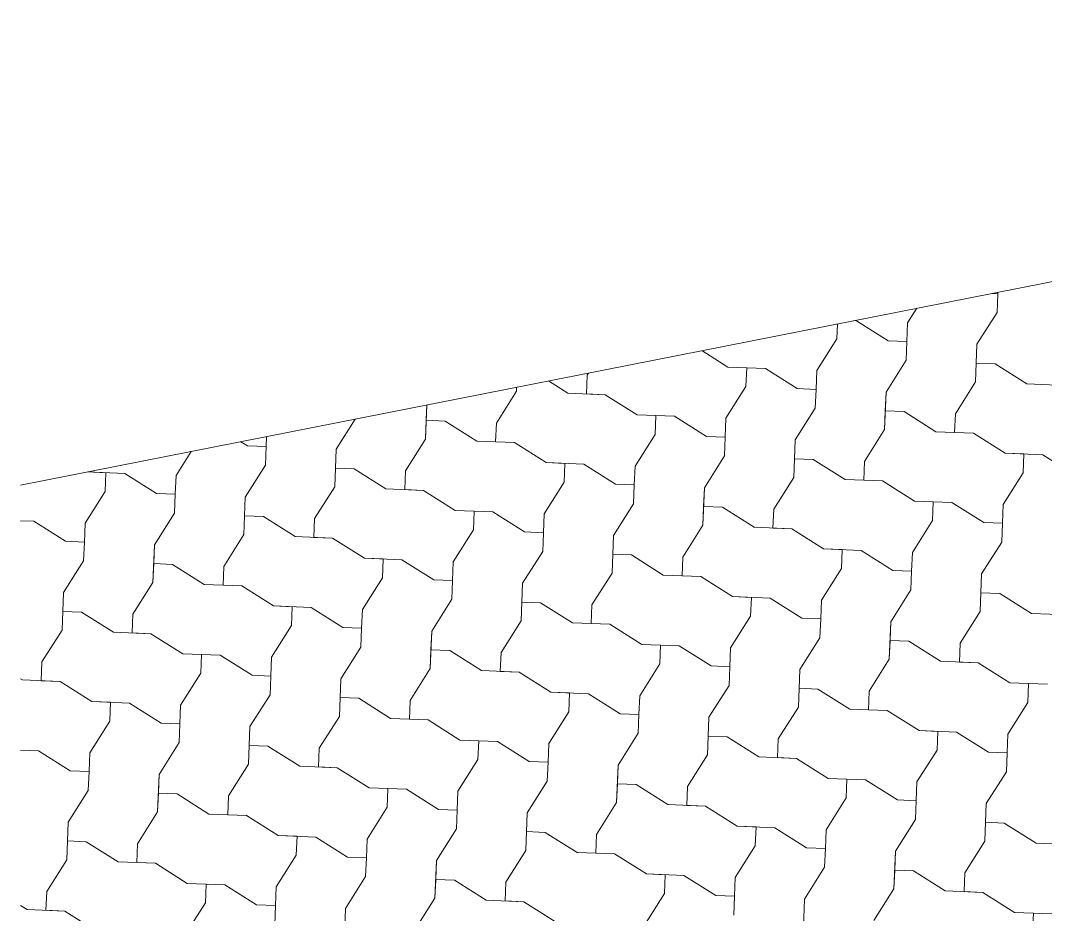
# Model space of a CAD drawing. Header units: metres. Extents: x -111189 to -108577, y -72951 to -72647.
# Drawn here: x -110746.651 to -110745.239, y -72944.934 to -72943.703 of the extents above; entities that cross this region are included whole.
import ezdxf

# ---------------------------------------------------------------- set-up
doc = ezdxf.new("R2010")
doc.units = ezdxf.units.M
doc.header["$MEASUREMENT"] = 0
doc.set_wipeout_variables(frame=1)
doc.linetypes.add('Dot & Dashed', pattern=[0.670278, 0.3175, -0.176389, 0, -0.176389])
doc.linetypes.add('Wipeout_Contour', pattern=[1, 0, -1])
doc.layers.add('Planta Piso -1_1_0', color=7, linetype='Continuous')
doc.layers.add('Planta Piso -1_1_02 - PASSEIOS', color=7, linetype='Continuous')

# ---------------------------------------------------------------- blocks, each defined once
blk = doc.blocks.new('*X139', base_point=(-110755.4355, -72968.689))
at = {"layer": 'Planta Piso -1_1_02 - PASSEIOS', "color": 253, "linetype": 'Continuous', "lineweight": 9, "ltscale": 1000}
for p, q in [((-110745.3135, -72944.079), (-110745.3046, -72944.0794)), ((-110745.3045, -72944.0773), (-110745.3046, -72944.0794)), ((-110745.3056, -72944.1052), (-110745.3046, -72944.0794)), ((-110745.3056, -72944.1052), (-110745.3046, -72944.0794)), ((-110745.4288, -72944.1193), (-110745.4161, -72944.0993)), ((-110745.3333, -72944.149), (-110745.3056, -72944.1052)), ((-110745.3333, -72944.149), (-110745.3056, -72944.1052)), ((-110745.5263, -72944.1414), (-110745.5255, -72944.1209)), ((-110745.5027, -72944.1164), (-110745.4994, -72944.1165)), ((-110745.4994, -72944.1165), (-110745.4557, -72944.1442)), ((-110745.4288, -72944.1193), (-110745.4298, -72944.1452)), ((-110745.5539, -72944.1851), (-110745.5263, -72944.1414)), ((-110745.4557, -72944.1442), (-110745.4298, -72944.1452)), ((-110745.4308, -72944.171), (-110745.4298, -72944.1452)), ((-110745.4308, -72944.171), (-110745.4298, -72944.1452)), ((-110745.3353, -72944.2007), (-110745.3333, -72944.149)), ((-110745.3333, -72944.149), (-110745.3343, -72944.1749)), ((-110745.7121, -72944.1577), (-110745.6763, -72944.1803)), ((-110745.7121, -72944.1577), (-110745.6763, -72944.1803)), ((-110745.4585, -72944.2148), (-110745.4308, -72944.171)), ((-110745.4585, -72944.2148), (-110745.4308, -72944.171)), ((-110745.3353, -72944.2007), (-110745.3343, -72944.1749)), ((-110745.3084, -72944.1759), (-110745.3343, -72944.1749)), ((-110745.3084, -72944.1759), (-110745.2647, -72944.2035)), ((-110745.8701, -72944.1916), (-110745.8711, -72944.2174)), ((-110745.8701, -72944.1916), (-110745.8711, -72944.2174)), ((-110745.8701, -72944.1916), (-110745.8682, -72944.1885)), ((-110745.8701, -72944.1916), (-110745.8682, -72944.1885)), ((-110745.6763, -72944.1803), (-110745.6505, -72944.1813)), ((-110745.6763, -72944.1803), (-110745.6246, -72944.1823)), ((-110745.6515, -72944.2072), (-110745.6505, -72944.1813)), ((-110745.6246, -72944.1823), (-110745.5808, -72944.21)), ((-110745.5539, -72944.1851), (-110745.555, -72944.211)), ((-110745.9237, -72944.1995), (-110745.897, -72944.2164)), ((-110745.363, -72944.2445), (-110745.3353, -72944.2007)), ((-110745.363, -72944.2445), (-110745.3353, -72944.2007)), ((-110745.2647, -72944.2035), (-110745.2129, -72944.2056)), ((-110745.9953, -72944.2574), (-110745.9677, -72944.2136)), ((-110745.9953, -72944.2574), (-110745.9677, -72944.2136)), ((-110745.9677, -72944.2136), (-110745.9674, -72944.2081)), ((-110745.9677, -72944.2136), (-110745.9674, -72944.2081)), ((-110745.897, -72944.2164), (-110745.8453, -72944.2185)), ((-110745.8453, -72944.2185), (-110745.8711, -72944.2174)), ((-110745.8453, -72944.2185), (-110745.8015, -72944.2461)), ((-110745.8453, -72944.2185), (-110745.8015, -72944.2461)), ((-110745.6791, -72944.2509), (-110745.6515, -72944.2072)), ((-110745.5808, -72944.21), (-110745.555, -72944.211)), ((-110745.556, -72944.2369), (-110745.555, -72944.211)), ((-110745.556, -72944.2369), (-110745.555, -72944.211)), ((-110745.4605, -72944.2665), (-110745.4585, -72944.2148)), ((-110745.4585, -72944.2148), (-110745.4595, -72944.2407)), ((-110746.0928, -72944.2794), (-110746.091, -72944.2325)), ((-110746.091, -72944.2325), (-110746.0918, -72944.2535)), ((-110745.8015, -72944.2461), (-110745.7756, -72944.2471)), ((-110745.8015, -72944.2461), (-110745.7498, -72944.2481)), ((-110745.7767, -72944.273), (-110745.7756, -72944.2471)), ((-110745.7498, -72944.2481), (-110745.706, -72944.2758)), ((-110745.5836, -72944.2806), (-110745.556, -72944.2369)), ((-110745.5836, -72944.2806), (-110745.556, -72944.2369)), ((-110745.4605, -72944.2665), (-110745.4595, -72944.2407)), ((-110745.4336, -72944.2417), (-110745.4595, -72944.2407)), ((-110745.4336, -72944.2417), (-110745.3898, -72944.2693)), ((-110745.363, -72944.2445), (-110745.364, -72944.2704)), ((-110745.363, -72944.2445), (-110745.364, -72944.2704)), ((-110746.216, -72944.2935), (-110746.1898, -72944.252)), ((-110746.216, -72944.2935), (-110746.1898, -72944.252)), ((-110746.0928, -72944.2794), (-110746.0918, -72944.2535)), ((-110746.0659, -72944.2546), (-110746.0918, -72944.2535)), ((-110746.0659, -72944.2546), (-110746.0222, -72944.2822)), ((-110745.9953, -72944.2574), (-110745.9963, -72944.2832)), ((-110745.9953, -72944.2574), (-110745.9963, -72944.2832)), ((-110745.6791, -72944.2509), (-110745.6801, -72944.2768)), ((-110746.3119, -72944.2762), (-110746.3125, -72944.2897)), ((-110745.8043, -72944.3167), (-110745.7767, -72944.273)), ((-110745.706, -72944.2758), (-110745.6801, -72944.2768)), ((-110745.6812, -72944.3027), (-110745.6801, -72944.2768)), ((-110745.6812, -72944.3027), (-110745.6801, -72944.2768)), ((-110745.4881, -72944.3103), (-110745.4605, -72944.2665)), ((-110745.4881, -72944.3103), (-110745.4605, -72944.2665)), ((-110745.3898, -72944.2693), (-110745.3381, -72944.2714)), ((-110745.3381, -72944.2714), (-110745.364, -72944.2704)), ((-110745.3381, -72944.2714), (-110745.2944, -72944.299)), ((-110745.3381, -72944.2714), (-110745.2944, -72944.299)), ((-110746.3471, -72944.2831), (-110746.3383, -72944.2886)), ((-110746.3383, -72944.2886), (-110746.3125, -72944.2897)), ((-110746.3135, -72944.3155), (-110746.3125, -72944.2897)), ((-110746.3135, -72944.3155), (-110746.3125, -72944.2897)), ((-110746.1205, -72944.3232), (-110746.0928, -72944.2794)), ((-110746.1205, -72944.3232), (-110746.0928, -72944.2794)), ((-110746.0222, -72944.2822), (-110745.9705, -72944.2843)), ((-110745.9705, -72944.2843), (-110745.9963, -72944.2832)), ((-110745.9705, -72944.2843), (-110745.9267, -72944.3119)), ((-110745.9705, -72944.2843), (-110745.9267, -72944.3119)), ((-110745.5857, -72944.3323), (-110745.5836, -72944.2806)), ((-110745.5836, -72944.2806), (-110745.5847, -72944.3065)), ((-110746.4366, -72944.3296), (-110746.4158, -72944.2967)), ((-110746.218, -72944.3452), (-110746.216, -72944.2935)), ((-110746.216, -72944.2935), (-110746.217, -72944.3194)), ((-110745.7088, -72944.3464), (-110745.6812, -72944.3027)), ((-110745.7088, -72944.3464), (-110745.6812, -72944.3027)), ((-110745.2944, -72944.299), (-110745.2685, -72944.3)), ((-110745.2944, -72944.299), (-110745.2426, -72944.3011)), ((-110745.2695, -72944.3259), (-110745.2685, -72944.3)), ((-110745.2426, -72944.3011), (-110745.1989, -72944.3287)), ((-110746.3411, -72944.3593), (-110746.3135, -72944.3155)), ((-110746.3411, -72944.3593), (-110746.3135, -72944.3155)), ((-110745.9267, -72944.3119), (-110745.9008, -72944.3129)), ((-110745.9267, -72944.3119), (-110745.875, -72944.3139)), ((-110745.9018, -72944.3388), (-110745.9008, -72944.3129)), ((-110745.875, -72944.3139), (-110745.8312, -72944.3416)), ((-110745.8043, -72944.3167), (-110745.8053, -72944.3426)), ((-110745.5857, -72944.3323), (-110745.5847, -72944.3065)), ((-110745.5588, -72944.3075), (-110745.5847, -72944.3065)), ((-110745.5588, -72944.3075), (-110745.515, -72944.3351)), ((-110745.4881, -72944.3103), (-110745.4892, -72944.3362)), ((-110745.4881, -72944.3103), (-110745.4892, -72944.3362)), ((-110746.5583, -72944.3248), (-110746.5331, -72944.3258)), ((-110746.5583, -72944.3248), (-110746.5073, -72944.3268)), ((-110746.5342, -72944.3517), (-110746.5331, -72944.3258)), ((-110746.5073, -72944.3268), (-110746.4635, -72944.3545)), ((-110746.4366, -72944.3296), (-110746.4377, -72944.3555)), ((-110746.218, -72944.3452), (-110746.217, -72944.3194)), ((-110746.1911, -72944.3204), (-110746.217, -72944.3194)), ((-110746.1911, -72944.3204), (-110746.1474, -72944.348)), ((-110746.1205, -72944.3232), (-110746.1215, -72944.349)), ((-110746.1205, -72944.3232), (-110746.1215, -72944.349)), ((-110745.6133, -72944.3761), (-110745.5857, -72944.3323)), ((-110745.6133, -72944.3761), (-110745.5857, -72944.3323)), ((-110745.2972, -72944.3697), (-110745.2695, -72944.3259)), ((-110746.2456, -72944.389), (-110746.218, -72944.3452)), ((-110746.2456, -72944.389), (-110746.218, -72944.3452)), ((-110745.9295, -72944.3825), (-110745.9018, -72944.3388)), ((-110745.8312, -72944.3416), (-110745.8053, -72944.3426)), ((-110745.8064, -72944.3685), (-110745.8053, -72944.3426)), ((-110745.8064, -72944.3685), (-110745.8053, -72944.3426)), ((-110745.7109, -72944.3982), (-110745.7088, -72944.3464)), ((-110745.7088, -72944.3464), (-110745.7098, -72944.3723)), ((-110745.515, -72944.3351), (-110745.4633, -72944.3372)), ((-110745.4633, -72944.3372), (-110745.4892, -72944.3362)), ((-110745.4633, -72944.3372), (-110745.4195, -72944.3648)), ((-110745.4633, -72944.3372), (-110745.4195, -72944.3648)), ((-110746.5618, -72944.3954), (-110746.5342, -72944.3517)), ((-110746.4635, -72944.3545), (-110746.4377, -72944.3555)), ((-110746.4387, -72944.3813), (-110746.4377, -72944.3555)), ((-110746.4387, -72944.3813), (-110746.4377, -72944.3555)), ((-110746.3432, -72944.411), (-110746.3411, -72944.3593)), ((-110746.3411, -72944.3593), (-110746.3422, -72944.3852)), ((-110746.1474, -72944.348), (-110746.0956, -72944.3501)), ((-110746.0956, -72944.3501), (-110746.1215, -72944.349)), ((-110746.0956, -72944.3501), (-110746.0519, -72944.3777)), ((-110746.0956, -72944.3501), (-110746.0519, -72944.3777)), ((-110745.834, -72944.4122), (-110745.8064, -72944.3685)), ((-110745.834, -72944.4122), (-110745.8064, -72944.3685)), ((-110745.7109, -72944.3982), (-110745.7098, -72944.3723)), ((-110745.684, -72944.3733), (-110745.7098, -72944.3723)), ((-110745.684, -72944.3733), (-110745.6402, -72944.4009)), ((-110745.4195, -72944.3648), (-110745.3937, -72944.3659)), ((-110745.4195, -72944.3648), (-110745.3678, -72944.3669)), ((-110745.3947, -72944.3917), (-110745.3937, -72944.3659)), ((-110745.3678, -72944.3669), (-110745.324, -72944.3945)), ((-110745.2972, -72944.3697), (-110745.2982, -72944.3955)), ((-110746.4663, -72944.4251), (-110746.4387, -72944.3813)), ((-110746.4663, -72944.4251), (-110746.4387, -72944.3813)), ((-110746.3432, -72944.411), (-110746.3422, -72944.3852)), ((-110746.3163, -72944.3862), (-110746.3422, -72944.3852)), ((-110746.3163, -72944.3862), (-110746.2725, -72944.4138)), ((-110746.2456, -72944.389), (-110746.2467, -72944.4148)), ((-110746.2456, -72944.389), (-110746.2467, -72944.4148)), ((-110746.0519, -72944.3777), (-110746.026, -72944.3787)), ((-110746.0519, -72944.3777), (-110746.0001, -72944.3798)), ((-110746.027, -72944.4046), (-110746.026, -72944.3787)), ((-110746.0001, -72944.3798), (-110745.9564, -72944.4074)), ((-110745.9295, -72944.3825), (-110745.9305, -72944.4084)), ((-110745.6133, -72944.3761), (-110745.6143, -72944.402)), ((-110745.6133, -72944.3761), (-110745.6143, -72944.402)), ((-110746.6508, -72944.3919), (-110746.6325, -72944.3926)), ((-110746.6325, -72944.3926), (-110746.5887, -72944.4203)), ((-110746.5618, -72944.3954), (-110746.5628, -72944.4213)), ((-110745.7385, -72944.4419), (-110745.7109, -72944.3982)), ((-110745.7385, -72944.4419), (-110745.7109, -72944.3982)), ((-110745.6402, -72944.4009), (-110745.5885, -72944.403)), ((-110745.5885, -72944.403), (-110745.6143, -72944.402)), ((-110745.5885, -72944.403), (-110745.5447, -72944.4306)), ((-110745.5885, -72944.403), (-110745.5447, -72944.4306)), ((-110745.4223, -72944.4355), (-110745.3947, -72944.3917)), ((-110745.324, -72944.3945), (-110745.2982, -72944.3955)), ((-110745.2992, -72944.4214), (-110745.2982, -72944.3955)), ((-110745.2992, -72944.4214), (-110745.2982, -72944.3955)), ((-110746.3708, -72944.4548), (-110746.3432, -72944.411)), ((-110746.3708, -72944.4548), (-110746.3432, -72944.411)), ((-110746.2725, -72944.4138), (-110746.2208, -72944.4159)), ((-110746.2208, -72944.4159), (-110746.2467, -72944.4148)), ((-110746.2208, -72944.4159), (-110746.177, -72944.4435)), ((-110746.2208, -72944.4159), (-110746.177, -72944.4435)), ((-110746.0547, -72944.4484), (-110746.027, -72944.4046)), ((-110745.9564, -72944.4074), (-110745.9305, -72944.4084)), ((-110745.9315, -72944.4343), (-110745.9305, -72944.4084)), ((-110745.9315, -72944.4343), (-110745.9305, -72944.4084)), ((-110745.836, -72944.464), (-110745.834, -72944.4122)), ((-110745.834, -72944.4122), (-110745.835, -72944.4381)), ((-110746.5887, -72944.4203), (-110746.5628, -72944.4213)), ((-110746.5639, -72944.4471), (-110746.5628, -72944.4213)), ((-110746.5639, -72944.4471), (-110746.5628, -72944.4213)), ((-110746.4684, -72944.4768), (-110746.4663, -72944.4251)), ((-110746.4663, -72944.4251), (-110746.4673, -72944.451)), ((-110745.5447, -72944.4306), (-110745.5188, -72944.4317)), ((-110745.5447, -72944.4306), (-110745.493, -72944.4327)), ((-110745.5199, -72944.4575), (-110745.5188, -72944.4317)), ((-110745.3268, -72944.4652), (-110745.2992, -72944.4214)), ((-110745.3268, -72944.4652), (-110745.2992, -72944.4214)), ((-110746.177, -72944.4435), (-110746.1512, -72944.4445)), ((-110746.177, -72944.4435), (-110746.1253, -72944.4456)), ((-110746.1522, -72944.4704), (-110746.1512, -72944.4445)), ((-110746.1253, -72944.4456), (-110746.0815, -72944.4732)), ((-110745.9592, -72944.478), (-110745.9315, -72944.4343)), ((-110745.9592, -72944.478), (-110745.9315, -72944.4343)), ((-110745.836, -72944.464), (-110745.835, -72944.4381)), ((-110745.8092, -72944.4391), (-110745.835, -72944.4381)), ((-110745.8092, -72944.4391), (-110745.7654, -72944.4668)), ((-110745.7385, -72944.4419), (-110745.7395, -72944.4678)), ((-110745.7385, -72944.4419), (-110745.7395, -72944.4678)), ((-110745.493, -72944.4327), (-110745.4492, -72944.4603)), ((-110745.4223, -72944.4355), (-110745.4234, -72944.4613)), ((-110746.5915, -72944.4909), (-110746.5639, -72944.4471)), ((-110746.5915, -72944.4909), (-110746.5639, -72944.4471)), ((-110746.4684, -72944.4768), (-110746.4673, -72944.451)), ((-110746.4415, -72944.452), (-110746.4673, -72944.451)), ((-110746.4415, -72944.452), (-110746.3977, -72944.4796)), ((-110746.3708, -72944.4548), (-110746.3718, -72944.4807)), ((-110746.3708, -72944.4548), (-110746.3718, -72944.4807)), ((-110746.0547, -72944.4484), (-110746.0557, -72944.4742)), ((-110745.5475, -72944.5013), (-110745.5199, -72944.4575)), ((-110745.4492, -72944.4603), (-110745.4234, -72944.4613)), ((-110746.1798, -72944.5142), (-110746.1522, -72944.4704)), ((-110746.0815, -72944.4732), (-110746.0557, -72944.4742)), ((-110746.0567, -72944.5001), (-110746.0557, -72944.4742)), ((-110746.0567, -72944.5001), (-110746.0557, -72944.4742)), ((-110745.8637, -72944.5077), (-110745.836, -72944.464)), ((-110745.8637, -72944.5077), (-110745.836, -72944.464)), ((-110745.7654, -72944.4668), (-110745.7137, -72944.4688)), ((-110745.7137, -72944.4688), (-110745.7395, -72944.4678)), ((-110745.7137, -72944.4688), (-110745.6699, -72944.4964)), ((-110745.7137, -72944.4688), (-110745.6699, -72944.4964)), ((-110745.4244, -72944.4872), (-110745.4234, -72944.4613)), ((-110745.4244, -72944.4872), (-110745.4234, -72944.4613)), ((-110745.3289, -72944.5169), (-110745.3268, -72944.4652)), ((-110745.3268, -72944.4652), (-110745.3279, -72944.491)), ((-110746.496, -72944.5206), (-110746.4684, -72944.4768)), ((-110746.496, -72944.5206), (-110746.4684, -72944.4768)), ((-110746.3977, -72944.4796), (-110746.346, -72944.4817)), ((-110746.346, -72944.4817), (-110746.3718, -72944.4807)), ((-110746.346, -72944.4817), (-110746.3022, -72944.5093)), ((-110746.346, -72944.4817), (-110746.3022, -72944.5093)), ((-110745.9612, -72944.5298), (-110745.9592, -72944.478)), ((-110745.9592, -72944.478), (-110745.9602, -72944.5039)), ((-110745.452, -72944.531), (-110745.4244, -72944.4872)), ((-110745.452, -72944.531), (-110745.4244, -72944.4872)), ((-110746.5935, -72944.5426), (-110746.5915, -72944.4909)), ((-110746.5915, -72944.4909), (-110746.5925, -72944.5168)), ((-110746.0843, -72944.5438), (-110746.0567, -72944.5001)), ((-110746.0843, -72944.5438), (-110746.0567, -72944.5001)), ((-110745.6699, -72944.4964), (-110745.644, -72944.4975)), ((-110745.6699, -72944.4964), (-110745.6182, -72944.4985)), ((-110745.6451, -72944.5233), (-110745.644, -72944.4975)), ((-110745.6182, -72944.4985), (-110745.5744, -72944.5261)), ((-110745.5475, -72944.5013), (-110745.5485, -72944.5272)), ((-110745.3289, -72944.5169), (-110745.3279, -72944.491)), ((-110745.302, -72944.4921), (-110745.3279, -72944.491)), ((-110745.302, -72944.4921), (-110745.2582, -72944.5197)), ((-110746.5935, -72944.5426), (-110746.5925, -72944.5168)), ((-110746.5667, -72944.5178), (-110746.5925, -72944.5168)), ((-110746.3022, -72944.5093), (-110746.2764, -72944.5103)), ((-110746.3022, -72944.5093), (-110746.2505, -72944.5114)), ((-110746.2774, -72944.5362), (-110746.2764, -72944.5103)), ((-110746.2505, -72944.5114), (-110746.2067, -72944.539)), ((-110746.1798, -72944.5142), (-110746.1809, -72944.54)), ((-110745.9612, -72944.5298), (-110745.9602, -72944.5039)), ((-110745.9343, -72944.5049), (-110745.9602, -72944.5039)), ((-110745.9343, -72944.5049), (-110745.8906, -72944.5326)), ((-110745.8637, -72944.5077), (-110745.8647, -72944.5336)), ((-110745.8637, -72944.5077), (-110745.8647, -72944.5336)), ((-110746.5667, -72944.5178), (-110746.5229, -72944.5454)), ((-110746.496, -72944.5206), (-110746.497, -72944.5465)), ((-110746.496, -72944.5206), (-110746.497, -72944.5465)), ((-110745.9888, -72944.5735), (-110745.9612, -72944.5298)), ((-110745.9888, -72944.5735), (-110745.9612, -72944.5298)), ((-110745.6727, -72944.5671), (-110745.6451, -72944.5233)), ((-110745.5744, -72944.5261), (-110745.5485, -72944.5272)), ((-110745.5496, -72944.553), (-110745.5485, -72944.5272)), ((-110745.5496, -72944.553), (-110745.5485, -72944.5272)), ((-110745.4541, -72944.5827), (-110745.452, -72944.531)), ((-110745.452, -72944.531), (-110745.453, -72944.5568)), ((-110745.3565, -72944.5607), (-110745.3289, -72944.5169)), ((-110745.3565, -72944.5607), (-110745.3289, -72944.5169)), ((-110745.2582, -72944.5197), (-110745.2065, -72944.5217)), ((-110746.6212, -72944.5864), (-110746.5935, -72944.5426)), ((-110746.6212, -72944.5864), (-110746.5935, -72944.5426)), ((-110746.305, -72944.58), (-110746.2774, -72944.5362)), ((-110746.2067, -72944.539), (-110746.1809, -72944.54)), ((-110746.1819, -72944.5659), (-110746.1809, -72944.54)), ((-110746.1819, -72944.5659), (-110746.1809, -72944.54)), ((-110746.0864, -72944.5956), (-110746.0843, -72944.5438)), ((-110746.0843, -72944.5438), (-110746.0854, -72944.5697)), ((-110745.8906, -72944.5326), (-110745.8388, -72944.5346)), ((-110745.8388, -72944.5346), (-110745.8647, -72944.5336)), ((-110745.8388, -72944.5346), (-110745.7951, -72944.5622)), ((-110745.8388, -72944.5346), (-110745.7951, -72944.5622)), ((-110746.5229, -72944.5454), (-110746.4712, -72944.5475)), ((-110746.4712, -72944.5475), (-110746.497, -72944.5465)), ((-110746.4712, -72944.5475), (-110746.4274, -72944.5751)), ((-110746.4712, -72944.5475), (-110746.4274, -72944.5751)), ((-110745.5772, -72944.5968), (-110745.5496, -72944.553)), ((-110745.5772, -72944.5968), (-110745.5496, -72944.553)), ((-110745.4541, -72944.5827), (-110745.453, -72944.5568)), ((-110745.4272, -72944.5579), (-110745.453, -72944.5568)), ((-110745.4272, -72944.5579), (-110745.3834, -72944.5855)), ((-110746.2095, -72944.6097), (-110746.1819, -72944.5659)), ((-110746.2095, -72944.6097), (-110746.1819, -72944.5659)), ((-110746.0864, -72944.5956), (-110746.0854, -72944.5697)), ((-110746.0595, -72944.5707), (-110746.0854, -72944.5697)), ((-110746.0595, -72944.5707), (-110746.0157, -72944.5984)), ((-110745.7951, -72944.5622), (-110745.7692, -72944.5633)), ((-110745.7951, -72944.5622), (-110745.7433, -72944.5643)), ((-110745.7702, -72944.5891), (-110745.7692, -72944.5633)), ((-110745.7433, -72944.5643), (-110745.6996, -72944.5919)), ((-110745.6727, -72944.5671), (-110745.6737, -72944.593)), ((-110745.3565, -72944.5607), (-110745.3575, -72944.5865)), ((-110745.3565, -72944.5607), (-110745.3575, -72944.5865)), ((-110746.6212, -72944.5864), (-110746.6222, -72944.6123)), ((-110746.6212, -72944.5864), (-110746.6222, -72944.6123)), ((-110746.4274, -72944.5751), (-110746.4015, -72944.5761)), ((-110746.4274, -72944.5751), (-110746.3757, -72944.5772)), ((-110746.4026, -72944.602), (-110746.4015, -72944.5761)), ((-110746.3757, -72944.5772), (-110746.3319, -72944.6048)), ((-110746.305, -72944.58), (-110746.306, -72944.6058)), ((-110745.9888, -72944.5735), (-110745.9899, -72944.5994)), ((-110745.9888, -72944.5735), (-110745.9899, -72944.5994)), ((-110745.4817, -72944.6265), (-110745.4541, -72944.5827)), ((-110745.4817, -72944.6265), (-110745.4541, -72944.5827)), ((-110745.3834, -72944.5855), (-110745.3317, -72944.5875)), ((-110745.3317, -72944.5875), (-110745.3575, -72944.5865)), ((-110746.114, -72944.6393), (-110746.0864, -72944.5956)), ((-110746.114, -72944.6393), (-110746.0864, -72944.5956)), ((-110746.0157, -72944.5984), (-110745.964, -72944.6004)), ((-110745.964, -72944.6004), (-110745.9899, -72944.5994)), ((-110745.964, -72944.6004), (-110745.9202, -72944.6281)), ((-110745.964, -72944.6004), (-110745.9202, -72944.6281)), ((-110745.7979, -72944.6329), (-110745.7702, -72944.5891)), ((-110745.6996, -72944.5919), (-110745.6737, -72944.593)), ((-110745.6747, -72944.6188), (-110745.6737, -72944.593)), ((-110745.6747, -72944.6188), (-110745.6737, -72944.593)), ((-110745.5792, -72944.6485), (-110745.5772, -72944.5968)), ((-110745.5772, -72944.5968), (-110745.5782, -72944.6226)), ((-110745.3317, -72944.5875), (-110745.2879, -72944.6152)), ((-110745.3317, -72944.5875), (-110745.2879, -72944.6152)), ((-110746.6508, -72944.6095), (-110746.6481, -72944.6112)), ((-110746.6481, -72944.6112), (-110746.5963, -72944.6133)), ((-110746.5963, -72944.6133), (-110746.6222, -72944.6123)), ((-110746.5963, -72944.6133), (-110746.5526, -72944.6409)), ((-110746.5963, -72944.6133), (-110746.5526, -72944.6409)), ((-110746.4302, -72944.6458), (-110746.4026, -72944.602)), ((-110746.3319, -72944.6048), (-110746.306, -72944.6058)), ((-110746.3071, -72944.6317), (-110746.306, -72944.6058)), ((-110746.3071, -72944.6317), (-110746.306, -72944.6058)), ((-110746.2116, -72944.6614), (-110746.2095, -72944.6097)), ((-110746.2095, -72944.6097), (-110746.2105, -72944.6355)), ((-110745.2879, -72944.6152), (-110745.2621, -72944.6162)), ((-110745.2879, -72944.6152), (-110745.2362, -72944.6172)), ((-110745.9202, -72944.6281), (-110745.8944, -72944.6291)), ((-110745.9202, -72944.6281), (-110745.8685, -72944.6301)), ((-110745.8954, -72944.6549), (-110745.8944, -72944.6291)), ((-110745.7024, -72944.6626), (-110745.6747, -72944.6188)), ((-110745.7024, -72944.6626), (-110745.6747, -72944.6188)), ((-110745.5792, -72944.6485), (-110745.5782, -72944.6226)), ((-110745.5524, -72944.6237), (-110745.5782, -72944.6226)), ((-110745.5524, -72944.6237), (-110745.5086, -72944.6513)), ((-110745.4817, -72944.6265), (-110745.4827, -72944.6523)), ((-110745.4817, -72944.6265), (-110745.4827, -72944.6523)), ((-110745.2631, -72944.6421), (-110745.2621, -72944.6162)), ((-110746.5526, -72944.6409), (-110746.5267, -72944.642)), ((-110746.5526, -72944.6409), (-110746.5008, -72944.643)), ((-110746.5277, -72944.6678), (-110746.5267, -72944.642)), ((-110746.5008, -72944.643), (-110746.4571, -72944.6706)), ((-110746.3347, -72944.6755), (-110746.3071, -72944.6317)), ((-110746.3347, -72944.6755), (-110746.3071, -72944.6317)), ((-110746.2116, -72944.6614), (-110746.2105, -72944.6355)), ((-110746.1847, -72944.6365), (-110746.2105, -72944.6355)), ((-110746.1847, -72944.6365), (-110746.1409, -72944.6642)), ((-110746.114, -72944.6393), (-110746.1151, -72944.6652)), ((-110746.114, -72944.6393), (-110746.1151, -72944.6652)), ((-110745.8685, -72944.6301), (-110745.8248, -72944.6577)), ((-110745.7979, -72944.6329), (-110745.7989, -72944.6588)), ((-110745.2907, -72944.6858), (-110745.2631, -72944.6421)), ((-110746.4302, -72944.6458), (-110746.4312, -72944.6716)), ((-110745.923, -72944.6987), (-110745.8954, -72944.6549)), ((-110745.8248, -72944.6577), (-110745.7989, -72944.6588)), ((-110745.6069, -72944.6923), (-110745.5792, -72944.6485)), ((-110745.6069, -72944.6923), (-110745.5792, -72944.6485)), ((-110745.5086, -72944.6513), (-110745.4569, -72944.6534)), ((-110745.4569, -72944.6534), (-110745.4827, -72944.6523)), ((-110745.4569, -72944.6534), (-110745.4131, -72944.681)), ((-110745.4569, -72944.6534), (-110745.4131, -72944.681)), ((-110746.5554, -72944.7116), (-110746.5277, -72944.6678)), ((-110746.4571, -72944.6706), (-110746.4312, -72944.6716)), ((-110746.4322, -72944.6975), (-110746.4312, -72944.6716)), ((-110746.4322, -72944.6975), (-110746.4312, -72944.6716)), ((-110746.2392, -72944.7051), (-110746.2116, -72944.6614)), ((-110746.2392, -72944.7051), (-110746.2116, -72944.6614)), ((-110746.1409, -72944.6642), (-110746.0892, -72944.6662)), ((-110746.0892, -72944.6662), (-110746.1151, -72944.6652)), ((-110746.0892, -72944.6662), (-110746.0454, -72944.6939)), ((-110746.0892, -72944.6662), (-110746.0454, -72944.6939)), ((-110745.7999, -72944.6846), (-110745.7989, -72944.6588)), ((-110745.7999, -72944.6846), (-110745.7989, -72944.6588)), ((-110745.7044, -72944.7143), (-110745.7024, -72944.6626)), ((-110745.7024, -72944.6626), (-110745.7034, -72944.6885)), ((-110746.3367, -72944.7272), (-110746.3347, -72944.6755)), ((-110746.3347, -72944.6755), (-110746.3357, -72944.7013)), ((-110745.8276, -72944.7284), (-110745.7999, -72944.6846)), ((-110745.8276, -72944.7284), (-110745.7999, -72944.6846)), ((-110745.4131, -72944.681), (-110745.3872, -72944.682)), ((-110745.4131, -72944.681), (-110745.3614, -72944.683)), ((-110745.3883, -72944.7079), (-110745.3872, -72944.682)), ((-110745.3614, -72944.683), (-110745.3176, -72944.7107)), ((-110745.2907, -72944.6858), (-110745.2917, -72944.7117)), ((-110746.4599, -72944.7413), (-110746.4322, -72944.6975)), ((-110746.4599, -72944.7413), (-110746.4322, -72944.6975)), ((-110746.0454, -72944.6939), (-110746.0196, -72944.6949)), ((-110746.0454, -72944.6939), (-110745.9937, -72944.6959)), ((-110746.0206, -72944.7207), (-110746.0196, -72944.6949)), ((-110745.9937, -72944.6959), (-110745.9499, -72944.7235)), ((-110745.923, -72944.6987), (-110745.9241, -72944.7246)), ((-110745.7044, -72944.7143), (-110745.7034, -72944.6885)), ((-110745.6775, -72944.6895), (-110745.7034, -72944.6885)), ((-110745.6775, -72944.6895), (-110745.6338, -72944.7171)), ((-110745.6069, -72944.6923), (-110745.6079, -72944.7181)), ((-110745.6069, -72944.6923), (-110745.6079, -72944.7181)), ((-110746.6508, -72944.7078), (-110746.626, -72944.7088)), ((-110746.626, -72944.7088), (-110746.5823, -72944.7364)), ((-110746.5554, -72944.7116), (-110746.5564, -72944.7374)), ((-110746.3367, -72944.7272), (-110746.3357, -72944.7013)), ((-110746.3099, -72944.7023), (-110746.3357, -72944.7013)), ((-110746.3099, -72944.7023), (-110746.2661, -72944.73)), ((-110746.2392, -72944.7051), (-110746.2402, -72944.731)), ((-110746.2392, -72944.7051), (-110746.2402, -72944.731)), ((-110745.7321, -72944.7581), (-110745.7044, -72944.7143)), ((-110745.7321, -72944.7581), (-110745.7044, -72944.7143)), ((-110745.4159, -72944.7516), (-110745.3883, -72944.7079)), ((-110745.3176, -72944.7107), (-110745.2917, -72944.7117)), ((-110745.2928, -72944.7376), (-110745.2917, -72944.7117)), ((-110745.2928, -72944.7376), (-110745.2917, -72944.7117)), ((-110746.3644, -72944.771), (-110746.3367, -72944.7272)), ((-110746.3644, -72944.771), (-110746.3367, -72944.7272)), ((-110746.0482, -72944.7645), (-110746.0206, -72944.7207)), ((-110745.9499, -72944.7235), (-110745.9241, -72944.7246)), ((-110745.9251, -72944.7504), (-110745.9241, -72944.7246)), ((-110745.9251, -72944.7504), (-110745.9241, -72944.7246)), ((-110745.8296, -72944.7801), (-110745.8276, -72944.7284)), ((-110745.8276, -72944.7284), (-110745.8286, -72944.7543)), ((-110745.6338, -72944.7171), (-110745.582, -72944.7192)), ((-110745.582, -72944.7192), (-110745.6079, -72944.7181)), ((-110745.582, -72944.7192), (-110745.5383, -72944.7468)), ((-110745.582, -72944.7192), (-110745.5383, -72944.7468)), ((-110746.5823, -72944.7364), (-110746.5564, -72944.7374)), ((-110746.5574, -72944.7633), (-110746.5564, -72944.7374)), ((-110746.5574, -72944.7633), (-110746.5564, -72944.7374)), ((-110746.4619, -72944.793), (-110746.4599, -72944.7413)), ((-110746.4599, -72944.7413), (-110746.4609, -72944.7671)), ((-110746.2661, -72944.73), (-110746.2144, -72944.732)), ((-110746.2144, -72944.732), (-110746.2402, -72944.731)), ((-110746.2144, -72944.732), (-110746.1706, -72944.7597)), ((-110746.2144, -72944.732), (-110746.1706, -72944.7597)), ((-110745.3204, -72944.7813), (-110745.2928, -72944.7376)), ((-110745.3204, -72944.7813), (-110745.2928, -72944.7376)), ((-110745.9527, -72944.7942), (-110745.9251, -72944.7504)), ((-110745.9527, -72944.7942), (-110745.9251, -72944.7504)), ((-110745.8296, -72944.7801), (-110745.8286, -72944.7543)), ((-110745.8027, -72944.7553), (-110745.8286, -72944.7543)), ((-110745.8027, -72944.7553), (-110745.7589, -72944.7829)), ((-110745.5383, -72944.7468), (-110745.5124, -72944.7478)), ((-110745.5383, -72944.7468), (-110745.4866, -72944.7488)), ((-110745.5134, -72944.7737), (-110745.5124, -72944.7478)), ((-110745.4866, -72944.7488), (-110745.4428, -72944.7765)), ((-110745.4159, -72944.7516), (-110745.4169, -72944.7775)), ((-110746.5851, -72944.8071), (-110746.5574, -72944.7633)), ((-110746.5851, -72944.8071), (-110746.5574, -72944.7633)), ((-110746.4619, -72944.793), (-110746.4609, -72944.7671)), ((-110746.435, -72944.7682), (-110746.4609, -72944.7671)), ((-110746.435, -72944.7682), (-110746.3913, -72944.7958)), ((-110746.3644, -72944.771), (-110746.3654, -72944.7968)), ((-110746.3644, -72944.771), (-110746.3654, -72944.7968)), ((-110746.1706, -72944.7597), (-110746.1447, -72944.7607)), ((-110746.1706, -72944.7597), (-110746.1189, -72944.7617)), ((-110746.1458, -72944.7866), (-110746.1447, -72944.7607)), ((-110746.1189, -72944.7617), (-110746.0751, -72944.7894)), ((-110746.0482, -72944.7645), (-110746.0492, -72944.7904)), ((-110745.7321, -72944.7581), (-110745.7331, -72944.7839)), ((-110745.7321, -72944.7581), (-110745.7331, -72944.7839)), ((-110745.8572, -72944.8239), (-110745.8296, -72944.7801)), ((-110745.8572, -72944.8239), (-110745.8296, -72944.7801)), ((-110745.7589, -72944.7829), (-110745.7072, -72944.785)), ((-110745.7072, -72944.785), (-110745.7331, -72944.7839)), ((-110745.7072, -72944.785), (-110745.6635, -72944.8126)), ((-110745.7072, -72944.785), (-110745.6635, -72944.8126)), ((-110745.5411, -72944.8175), (-110745.5134, -72944.7737)), ((-110745.4428, -72944.7765), (-110745.4169, -72944.7775)), ((-110745.4179, -72944.8034), (-110745.4169, -72944.7775)), ((-110745.4179, -72944.8034), (-110745.4169, -72944.7775)), ((-110745.3225, -72944.8331), (-110745.3204, -72944.7813)), ((-110745.3204, -72944.7813), (-110745.3214, -72944.8072)), ((-110746.4896, -72944.8368), (-110746.4619, -72944.793)), ((-110746.4896, -72944.8368), (-110746.4619, -72944.793)), ((-110746.3913, -72944.7958), (-110746.3395, -72944.7978)), ((-110746.3395, -72944.7978), (-110746.3654, -72944.7968)), ((-110746.3395, -72944.7978), (-110746.2958, -72944.8255)), ((-110746.3395, -72944.7978), (-110746.2958, -72944.8255)), ((-110746.1734, -72944.8303), (-110746.1458, -72944.7866)), ((-110746.0751, -72944.7894), (-110746.0492, -72944.7904)), ((-110746.0503, -72944.8162), (-110746.0492, -72944.7904)), ((-110746.0503, -72944.8162), (-110746.0492, -72944.7904)), ((-110745.9548, -72944.8459), (-110745.9527, -72944.7942)), ((-110745.9527, -72944.7942), (-110745.9538, -72944.8201)), ((-110746.5871, -72944.8588), (-110746.5851, -72944.8071)), ((-110746.5851, -72944.8071), (-110746.5861, -72944.8329)), ((-110745.6635, -72944.8126), (-110745.6376, -72944.8136)), ((-110745.6635, -72944.8126), (-110745.6117, -72944.8147)), ((-110745.4456, -72944.8471), (-110745.4179, -72944.8034)), ((-110745.4456, -72944.8471), (-110745.4179, -72944.8034)), ((-110745.3225, -72944.8331), (-110745.3214, -72944.8072)), ((-110745.2956, -72944.8082), (-110745.3214, -72944.8072)), ((-110745.2956, -72944.8082), (-110745.2518, -72944.8359)), ((-110746.2958, -72944.8255), (-110746.2699, -72944.8265)), ((-110746.2958, -72944.8255), (-110746.2441, -72944.8275)), ((-110746.2709, -72944.8524), (-110746.2699, -72944.8265)), ((-110746.0779, -72944.86), (-110746.0503, -72944.8162)), ((-110746.0779, -72944.86), (-110746.0503, -72944.8162)), ((-110745.9548, -72944.8459), (-110745.9538, -72944.8201)), ((-110745.9279, -72944.8211), (-110745.9538, -72944.8201)), ((-110745.9279, -72944.8211), (-110745.8841, -72944.8487)), ((-110745.8572, -72944.8239), (-110745.8583, -72944.8498)), ((-110745.8572, -72944.8239), (-110745.8583, -72944.8498)), ((-110745.6386, -72944.8395), (-110745.6376, -72944.8136)), ((-110745.6117, -72944.8147), (-110745.568, -72944.8423)), ((-110745.5411, -72944.8175), (-110745.5421, -72944.8433)), ((-110746.5871, -72944.8588), (-110746.5861, -72944.8329)), ((-110746.5602, -72944.834), (-110746.5861, -72944.8329)), ((-110746.5602, -72944.834), (-110746.5164, -72944.8616)), ((-110746.4896, -72944.8368), (-110746.4906, -72944.8626)), ((-110746.4896, -72944.8368), (-110746.4906, -72944.8626)), ((-110746.2441, -72944.8275), (-110746.2003, -72944.8552)), ((-110746.1734, -72944.8303), (-110746.1744, -72944.8562)), ((-110745.6663, -72944.8833), (-110745.6386, -72944.8395)), ((-110745.3501, -72944.8768), (-110745.3225, -72944.8331)), ((-110745.3501, -72944.8768), (-110745.3225, -72944.8331)), ((-110745.2518, -72944.8359), (-110745.2001, -72944.8379)), ((-110746.2986, -72944.8961), (-110746.2709, -72944.8524)), ((-110746.2003, -72944.8552), (-110746.1744, -72944.8562)), ((-110745.9824, -72944.8897), (-110745.9548, -72944.8459)), ((-110745.9824, -72944.8897), (-110745.9548, -72944.8459)), ((-110745.8841, -72944.8487), (-110745.8324, -72944.8508)), ((-110745.8324, -72944.8508), (-110745.8583, -72944.8498)), ((-110745.8324, -72944.8508), (-110745.7886, -72944.8784)), ((-110745.8324, -72944.8508), (-110745.7886, -72944.8784)), ((-110745.568, -72944.8423), (-110745.5421, -72944.8433)), ((-110745.5431, -72944.8692), (-110745.5421, -72944.8433)), ((-110745.5431, -72944.8692), (-110745.5421, -72944.8433)), ((-110745.4476, -72944.8989), (-110745.4456, -72944.8471)), ((-110745.4456, -72944.8471), (-110745.4466, -72944.873)), ((-110746.6147, -72944.9026), (-110746.5871, -72944.8588)), ((-110746.6147, -72944.9026), (-110746.5871, -72944.8588)), ((-110746.5164, -72944.8616), (-110746.4647, -72944.8636)), ((-110746.4647, -72944.8636), (-110746.4906, -72944.8626)), ((-110746.4647, -72944.8636), (-110746.421, -72944.8913)), ((-110746.4647, -72944.8636), (-110746.421, -72944.8913)), ((-110746.1754, -72944.882), (-110746.1744, -72944.8562)), ((-110746.1754, -72944.882), (-110746.1744, -72944.8562)), ((-110746.08, -72944.9117), (-110746.0779, -72944.86)), ((-110746.0779, -72944.86), (-110746.0789, -72944.8859)), ((-110745.5708, -72944.9129), (-110745.5431, -72944.8692)), ((-110745.5708, -72944.9129), (-110745.5431, -72944.8692)), ((-110746.2031, -72944.9258), (-110746.1754, -72944.882)), ((-110746.2031, -72944.9258), (-110746.1754, -72944.882)), ((-110745.7886, -72944.8784), (-110745.7628, -72944.8794)), ((-110745.7886, -72944.8784), (-110745.7369, -72944.8805)), ((-110745.7638, -72944.9053), (-110745.7628, -72944.8794)), ((-110745.7369, -72944.8805), (-110745.6931, -72944.9081)), ((-110745.6663, -72944.8833), (-110745.6673, -72944.9091)), ((-110745.4476, -72944.8989), (-110745.4466, -72944.873)), ((-110745.4207, -72944.874), (-110745.4466, -72944.873)), ((-110745.4207, -72944.874), (-110745.377, -72944.9017)), ((-110745.3501, -72944.8768), (-110745.3511, -72944.9027)), ((-110745.3501, -72944.8768), (-110745.3511, -72944.9027)), ((-110746.421, -72944.8913), (-110746.3951, -72944.8923)), ((-110746.421, -72944.8913), (-110746.3692, -72944.8933)), ((-110746.3961, -72944.9182), (-110746.3951, -72944.8923)), ((-110746.3692, -72944.8933), (-110746.3255, -72944.921)), ((-110746.2986, -72944.8961), (-110746.2996, -72944.922)), ((-110746.08, -72944.9117), (-110746.0789, -72944.8859)), ((-110746.0531, -72944.8869), (-110746.0789, -72944.8859)), ((-110746.0531, -72944.8869), (-110746.0093, -72944.9145)), ((-110745.9824, -72944.8897), (-110745.9834, -72944.9156)), ((-110745.9824, -72944.8897), (-110745.9834, -72944.9156)), ((-110746.6147, -72944.9026), (-110746.6158, -72944.9284)), ((-110746.6147, -72944.9026), (-110746.6158, -72944.9284)), ((-110746.1076, -72944.9555), (-110746.08, -72944.9117)), ((-110746.1076, -72944.9555), (-110746.08, -72944.9117)), ((-110745.7914, -72944.9491), (-110745.7638, -72944.9053)), ((-110745.6931, -72944.9081), (-110745.6673, -72944.9091)), ((-110745.6683, -72944.935), (-110745.6673, -72944.9091)), ((-110745.6683, -72944.935), (-110745.6673, -72944.9091)), ((-110745.4753, -72944.9426), (-110745.4476, -72944.8989)), ((-110745.4753, -72944.9426), (-110745.4476, -72944.8989)), ((-110745.377, -72944.9017), (-110745.3253, -72944.9037)), ((-110745.3253, -72944.9037), (-110745.3511, -72944.9027)), ((-110745.3253, -72944.9037), (-110745.2815, -72944.9313)), ((-110745.3253, -72944.9037), (-110745.2815, -72944.9313)), ((-110746.6508, -72944.9216), (-110746.6416, -72944.9274)), ((-110746.4238, -72944.9619), (-110746.3961, -72944.9182)), ((-110746.3255, -72944.921), (-110746.2996, -72944.922)), ((-110746.3006, -72944.9479), (-110746.2996, -72944.922)), ((-110746.3006, -72944.9479), (-110746.2996, -72944.922)), ((-110746.2051, -72944.9775), (-110746.2031, -72944.9258)), ((-110746.2031, -72944.9258), (-110746.2041, -72944.9517)), ((-110746.0093, -72944.9145), (-110745.9576, -72944.9166)), ((-110745.9576, -72944.9166), (-110745.9834, -72944.9156)), ((-110745.9576, -72944.9166), (-110745.9138, -72944.9442)), ((-110745.9576, -72944.9166), (-110745.9138, -72944.9442)), ((-110745.5728, -72944.9647), (-110745.5708, -72944.9129)), ((-110745.5708, -72944.9129), (-110745.5718, -72944.9388)), ((-110746.6416, -72944.9274), (-110746.5899, -72944.9295)), ((-110746.5899, -72944.9295), (-110746.6158, -72944.9284)), ((-110746.5899, -72944.9295), (-110746.5461, -72944.9571)), ((-110746.5899, -72944.9295), (-110746.5461, -72944.9571)), ((-110745.2815, -72944.9313), (-110745.2556, -72944.9324)), ((-110745.2815, -72944.9313), (-110745.2298, -72944.9334)), ((-110745.2566, -72944.9582), (-110745.2556, -72944.9324))]:
    blk.add_line(p, q, dxfattribs=at)

msp = doc.modelspace()

# ---------------------------------------------------------------- wipeouts: each hides what was drawn before it
at = {"color": 254, "linetype": 'Wipeout_Contour', "lineweight": 0, "ltscale": 1856403.940493357}
msp.add_wipeout([(-110746.6508, -72944.3431), (-110746.6508, -72945.8061), (-110744.0476, -72945.2887), (-110740.2322, -72944.5303), (-110739.0325, -72944.2918), (-110727.7187, -72942.043), (-110724.0295, -72941.3098), (-110721.2326, -72940.7538), (-110721.2326, -72939.3245), (-110724.3019, -72939.9305), (-110727.9937, -72940.6594), (-110739.3087, -72942.8934), (-110740.5087, -72943.1304), (-110744.325, -72943.8839)], dxfattribs=at).dxf.layer = 'Planta Piso -1_1_02 - PASSEIOS'

# ---------------------------------------------------------------- next in the draw order: linework, layer by layer
at = {"layer": 'Planta Piso -1_1_02 - PASSEIOS', "color": 7, "linetype": 'Continuous', "lineweight": 13, "ltscale": 1000, "flags": 128}
msp.add_lwpolyline([(-110746.6508, -72944.3431), (-110744.325, -72943.8839), (-110740.5087, -72943.1304), (-110739.3087, -72942.8934), (-110727.9937, -72940.6594), (-110724.3019, -72939.9305), (-110721.2326, -72939.3245)], dxfattribs=at)

# ---------------------------------------------------------------- next in the draw order: block references
at = {"layer": 'Planta Piso -1_1_0', "color": 7, "linetype": 'Dot & Dashed', "lineweight": 13, "ltscale": 10}
msp.add_blockref('*X139', (-110755.4355, -72968.689), dxfattribs=at)

doc.saveas('drawing.dxf')
